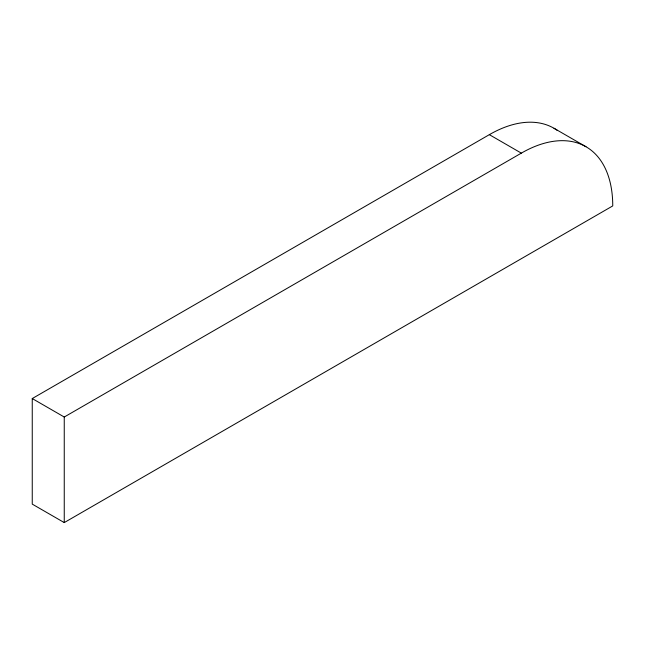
<?xml version="1.0" encoding="UTF-8"?>
<svg xmlns="http://www.w3.org/2000/svg" width="645" height="645" viewBox="0 0 645 645"><rect width="100%" height="100%" fill="white"/><g stroke="black" fill="none" stroke-linecap="round" stroke-linejoin="round"><path stroke-width="0.97" d="M489.337 134.66L521.329 153.131A129.282 74.643 -60 0 1 612.75 205.916L64.25 522.587L32.25 504.116L32.25 398.554L489.337 134.66A129.282 74.643 -60 0 1 557.272 130.363M32.25 398.554L64.25 417.025L521.329 153.131M553.982 128.258L585.974 146.729M64.25 417.025L64.25 522.587"/></g></svg>
